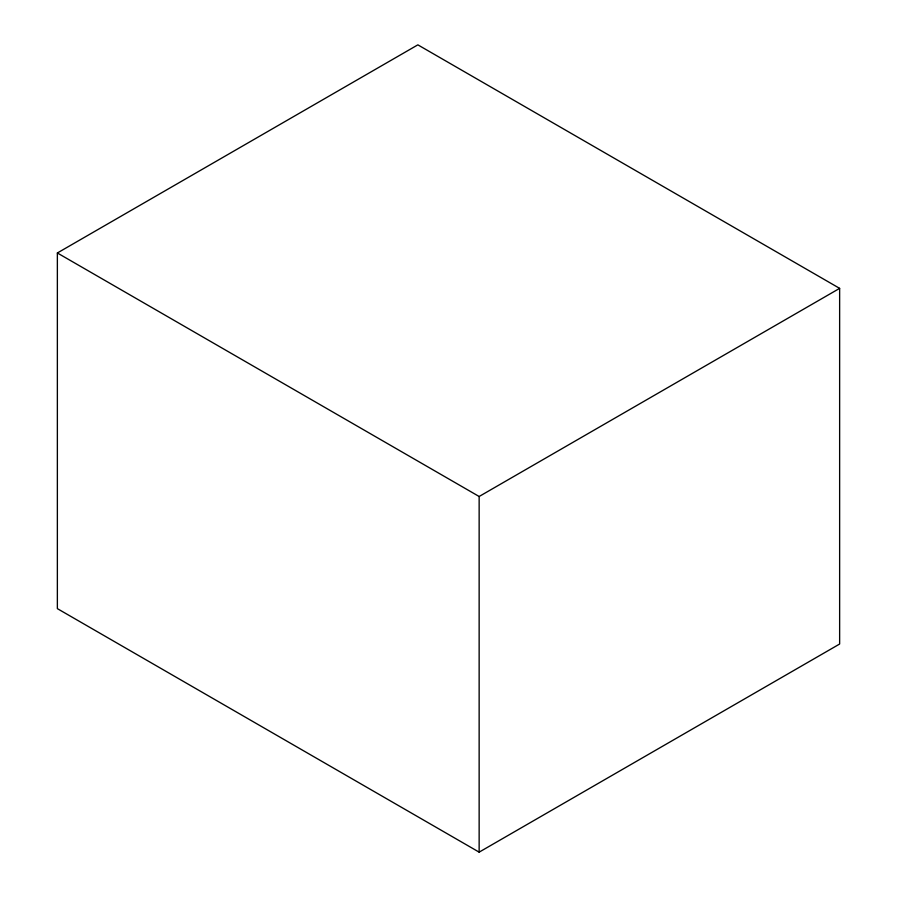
<?xml version="1.0" encoding="UTF-8"?>
<svg xmlns="http://www.w3.org/2000/svg" width="897" height="897" viewBox="0 0 897 897"><rect width="100%" height="100%" fill="white"/><g stroke="black" fill="none" stroke-linecap="round" stroke-linejoin="round"><path stroke-width="1.35" d="M57.363 252.976L417.856 44.85L839.637 288.363L839.637 644.024L479.144 852.15L57.363 608.637L57.363 252.976L479.144 496.49L839.637 288.363M479.144 496.49L479.144 852.15"/></g></svg>
